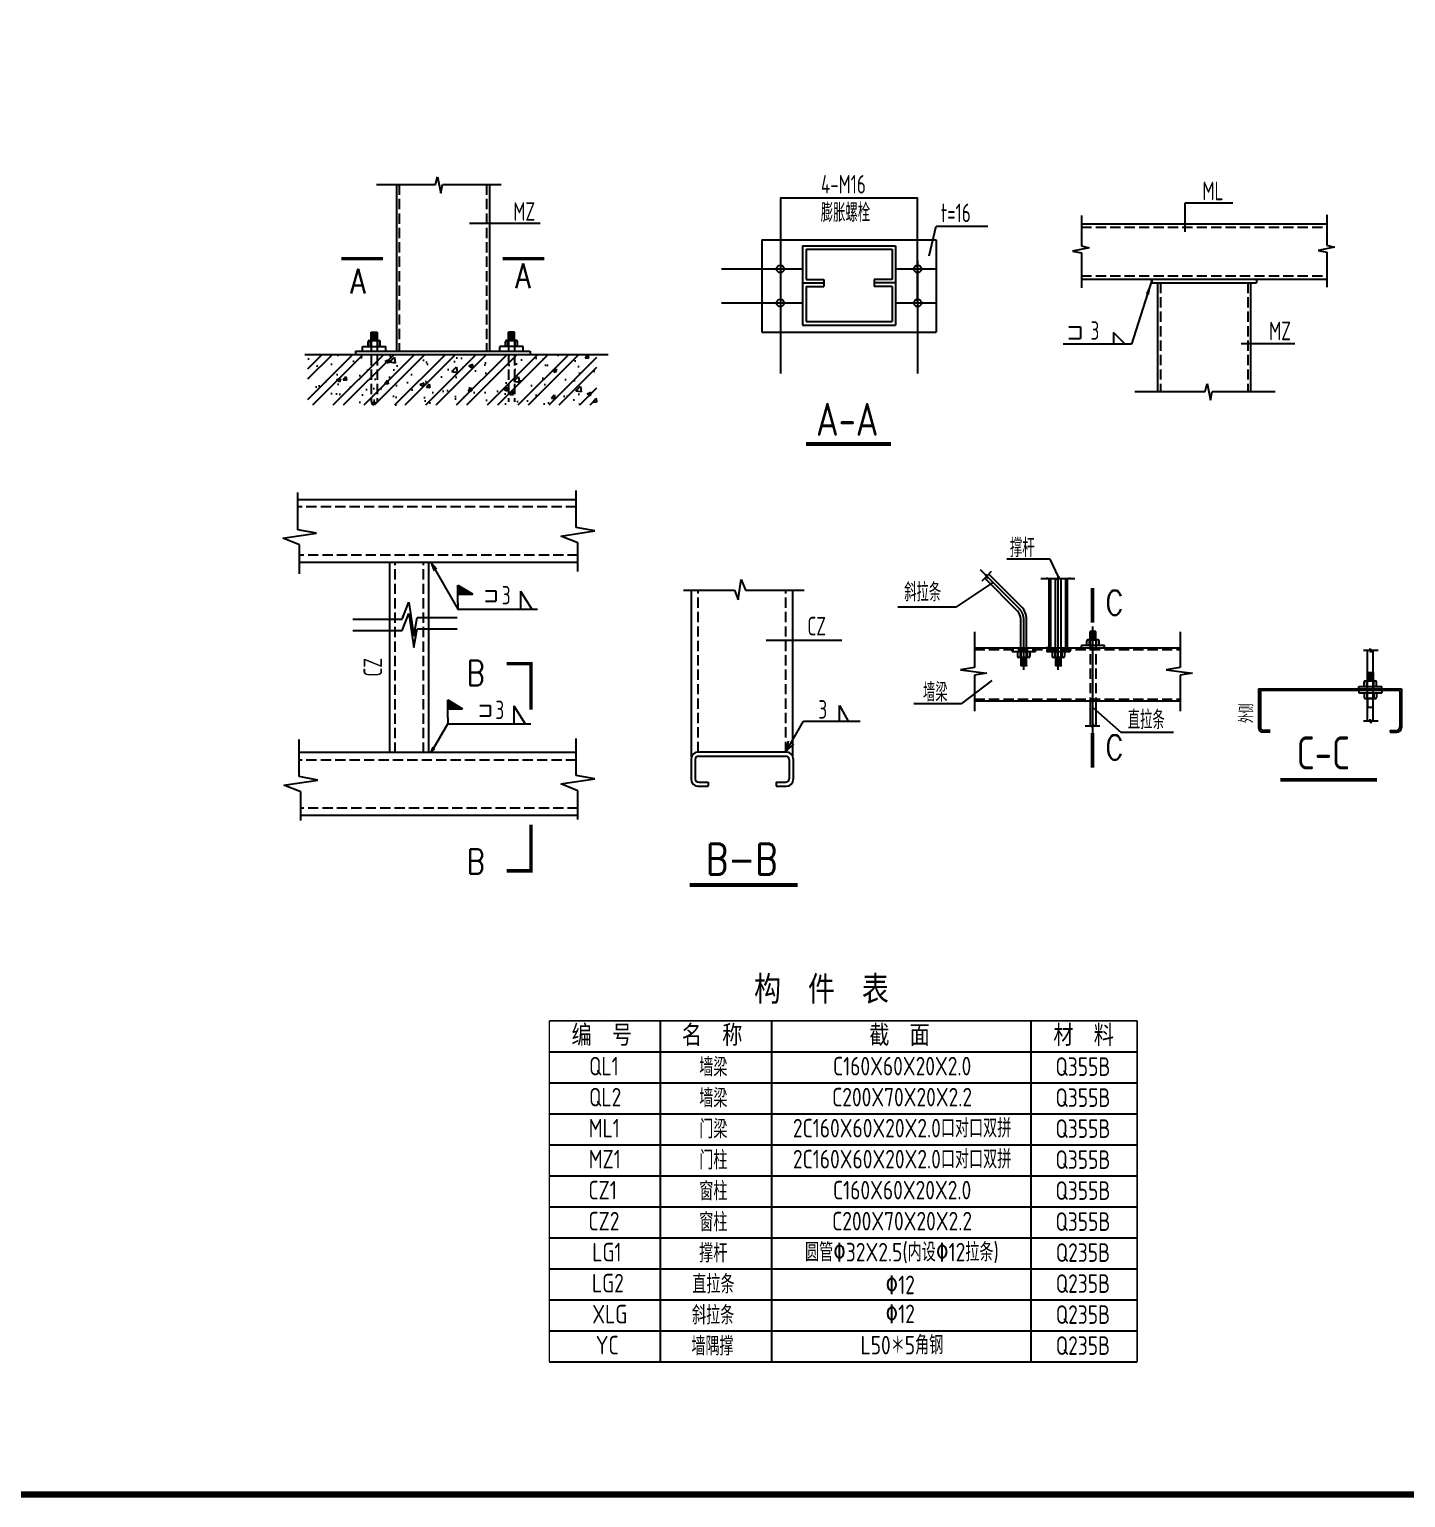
# Model space of a CAD drawing. Extents: x 9539573 to 9710259, y 1656270 to 2510207.
# Drawn here: x 9656690 to 9690098, y 1858433 to 1894064 of the extents above; entities that cross this region are included whole.
import ezdxf
from ezdxf.enums import TextEntityAlignment as Align

# ---------------------------------------------------------------- set-up
doc = ezdxf.new("R2010")
doc.units = 0
doc.header["$LTSCALE"] = 1000
doc.header["$MEASUREMENT"] = 0
for name, pattern in [('DASH', [0.35, 0.25, -0.1]), ('DASHDOT', [25.4, 12.7, -6.35, 0, -6.35]), ('DOTE', [2.42, 2, -0.2, 0.02, -0.2])]:
    doc.linetypes.add(name, pattern=pattern)
doc.layers.get('0').update_dxf_attribs({"linetype": 'CONTINUOUS'})
for name, color, linetype in [('03', 3, 'CONTINUOUS'), ('D', 4, 'CONTINUOUS'), ('DHX', 1, 'DASHDOT'), ('DIM', 3, 'CONTINUOUS'), ('DOTE', 8, 'DOTE'), ('L3', 3, 'CONTINUOUS'), ('PUB_TEXT', 7, 'CONTINUOUS'), ('PUB_TITLE', 4, 'CONTINUOUS'), ('一般文字', 6, 'CONTINUOUS')]:
    doc.layers.add(name, color=color, linetype=linetype)
doc.styles.add('-宋体', font='')
doc.styles.add('_HZTXT', font='atssdeng.shx', dxfattribs={"width": 0.8, "bigfont": 'atssdchn.shx'})
doc.styles.add('_TXT', font='SIMPLEX.shx', dxfattribs={"width": 0.6})
doc.styles.add('ROMANS', font='romans.shx', dxfattribs={"width": 0.75, "height": 300, "bigfont": 'hztxt.shx'})
doc.styles.add('TSSD_REIN', font='atssdeng.shx', dxfattribs={"width": 0.7, "bigfont": 'atssdchn.shx'})
doc.styles.get('-宋体').set_extended_font_data('SimSun')

# ---------------------------------------------------------------- blocks, each defined once
blk = doc.blocks.new('*X43')
at = {"color": 0}
for p, q in [((20847, 8048), (20858, 8059)), ((20849, 8033), (20878, 8062)), ((20851, 8017), (20898, 8064)), ((20861, 8009), (20918, 8066)), ((20881, 8012), (20920, 8050)), ((20901, 8014), (20922, 8035)), ((20921, 8017), (20924, 8019))]:
    blk.add_line(p, q, dxfattribs=at)
blk = doc.blocks.new('*X42')
at = {"color": 0}
for p, q in [((20622, 8017), (20636, 8031)), ((20624, 8002), (20656, 8034)), ((20626, 7986), (20676, 8036)), ((20639, 7981), (20692, 8035)), ((20659, 7984), (20694, 8020)), ((20679, 7986), (20696, 8004))]:
    blk.add_line(p, q, dxfattribs=at)
blk = doc.blocks.new('*X44')
at = {"color": 0}
for p, q in [((22073, 7790), (22086, 7802)), ((22085, 7787), (22100, 7802)), ((22099, 7787), (22114, 7802)), ((22113, 7787), (22128, 7802)), ((22127, 7787), (22142, 7802)), ((22142, 7787), (22157, 7802)), ((22156, 7787), (22171, 7802)), ((22170, 7787), (22185, 7802)), ((22184, 7787), (22199, 7802)), ((22198, 7787), (22213, 7802)), ((22212, 7787), (22227, 7802)), ((22226, 7787), (22241, 7802)), ((22241, 7787), (22256, 7802)), ((22255, 7787), (22270, 7802)), ((22269, 7787), (22284, 7802)), ((22283, 7787), (22298, 7802)), ((22297, 7787), (22312, 7802)), ((22311, 7787), (22326, 7802)), ((22325, 7787), (22340, 7802)), ((22340, 7787), (22355, 7802)), ((22354, 7787), (22369, 7802)), ((22368, 7787), (22383, 7802)), ((22382, 7787), (22397, 7802)), ((22396, 7787), (22411, 7802)), ((22410, 7787), (22425, 7802)), ((22424, 7787), (22439, 7802)), ((22439, 7787), (22454, 7802)), ((22453, 7787), (22468, 7802)), ((22467, 7787), (22482, 7802)), ((22481, 7787), (22496, 7802)), ((22495, 7787), (22510, 7802)), ((22509, 7787), (22524, 7802)), ((22523, 7787), (22538, 7802)), ((22538, 7787), (22553, 7802)), ((22552, 7787), (22567, 7802)), ((22566, 7787), (22581, 7802)), ((22580, 7787), (22595, 7802)), ((22594, 7787), (22609, 7802)), ((22608, 7787), (22623, 7802)), ((22622, 7787), (22626, 7791))]:
    blk.add_line(p, q, dxfattribs=at)
blk = doc.blocks.new('*X45')
at = {"color": 0}
for p, q in [((20622, 8017), (20636, 8031)), ((20624, 8002), (20656, 8034)), ((20626, 7986), (20676, 8036)), ((20639, 7981), (20692, 8035)), ((20659, 7984), (20694, 8020)), ((20679, 7986), (20696, 8004))]:
    blk.add_line(p, q, dxfattribs=at)
blk = doc.blocks.new('XHFY')
for p, q in [((0, 2.53), (0, 4.03)), ((0, 4.03), (2.5, 2.53)), ((0, 1.03), (0, 2.53)), ((0, 2.53), (2.5, 2.53)), ((0, 1.03), (0, 0))]:
    blk.add_line(p, q)
for points in [[(2.5, 2.53), (0, 2.53), (0, 4.03), (2.5, 2.53)], [(0, 4.03), (2.5, 2.53), (0, 4.03), (2.5, 2.53)], [(2.5, 2.53), (0, 2.53), (0, 4.03), (0, 2.53)]]:
    blk.add_solid(points)

msp = doc.modelspace()

# ---------------------------------------------------------------- hatches: boundary and pattern name
h = msp.add_hatch()
h.set_pattern_fill('ANSI32', color=256, scale=1410.87744, style=0)
h.set_pattern_definition([(45, (2113366.67, -9697218.5), (-374.115377, 374.115377), []), (45, (2113616.1, -9697218.5), (-374.115377, 374.115377), [])])
h.paths.add_polyline_path([(9670468.2, 1886173.7), (9668718.9, 1886173.7), (9664486.3, 1886173.7), (9663450.6, 1886173.7), (9663450.6, 1884949.2), (9670468.2, 1884949.2)])
h = msp.add_hatch()
h.set_pattern_fill('AR-CONC', color=256, scale=141.087744, style=0)
h.set_pattern_definition([(50, (2113366.7, -9697218.5), (1011.96621, -88.53557), [105.81581, -1163.97389]), (355, (2113366.7, -9697218.5), (-195.76113, 1061.25091), [84.65265, -931.17911]), (100.4514, (2113451, -9697225.9), (816.205835, 972.714696), [89.929596, -989.22559]), (46.1842, (2113366.7, -9696936.3), (1505.74632, -233.52704), [158.72371, -1745.96083]), (96.6356, (2113492.1, -9696955.8), (1318.69453, 1374.36093), [134.8944, -1483.83815]), (351.1842, (2113366.7, -9696936.3), (1318.69345, 1374.36196), [126.97897, -1396.76867]), (21, (2113507.75, -9697006.9), (842.162694, -568.04591), [105.81581, -1163.97389]), (326, (2113507.8, -9697006.9), (343.28811, 1023.09784), [84.65265, -931.17911]), (71.4514, (2113577.9, -9697054.2), (1185.45115, 455.051), [89.929596, -989.22559]), (37.5, (2113366.67, -9697218.5), (17.156066, 469.672428), [0, -919.89209, 0, -945.287885, 0, -934.706304]), (7.5, (2113366.67, -9697218.5), (371.158876, 556.466586), [0, -538.955182, 0, -898.72893, 0, -356.246554]), (327.5, (2113052.04, -9697218.5), (753.158032, -31.82216), [0, -352.71936, 0, -1100.484403, 0, -1460.25815]), (317.5, (2112910.95, -9697218.5), (822.80421, 141.23586), [0, -458.535168, 0, -730.834514, 0, -1036.99492])])
h.paths.add_polyline_path([(9670468.2, 1886173.7), (9668718.9, 1886173.7), (9664486.3, 1886173.7), (9663450.6, 1886173.7), (9663450.6, 1884949.2), (9670468.2, 1884949.2)])

# ---------------------------------------------------------------- linework, layer by layer
at = {"const_width": 93.3}
msp.add_lwpolyline([(9672714.3, 1873300), (9675338.4, 1873300)], dxfattribs=at)
at = {"layer": '03'}
msp.add_line((9669264.4, 1886173.7), (9670581.9, 1886173.7), dxfattribs=at)
at = {"layer": '03', "const_width": 84.7}
for points in [[(9664261.6, 1888498.8), (9665274.6, 1888498.8)], [(9668179.6, 1888498.8), (9669192.6, 1888498.8)], [(9682497.3, 1880508.7), (9682497.3, 1879668.9)], [(9668864.7, 1877551.7), (9668864.7, 1878672.1), (9668271.8, 1878672.1)], [(9682497.3, 1876145.6), (9682497.3, 1876985.4)], [(9668864.7, 1874763.1), (9668864.7, 1873642.7), (9668271.8, 1873642.7)]]:
    msp.add_lwpolyline(points, dxfattribs=at)
at = {"layer": 'D'}
for p, q in [((9665116.3, 1890298.4), (9666550.8, 1890298.4)), ((9665597.7, 1890298.4), (9665597.7, 1886258.3)), ((9666550.8, 1890298.4), (9666598.1, 1890488.9)), ((9666598.1, 1890488.9), (9666680, 1890086.8)), ((9666680, 1890086.8), (9666720.1, 1890298.4)), ((9666720.1, 1890298.4), (9668145, 1890298.4)), ((9667855.1, 1890298.4), (9667855.1, 1886258.3)), ((9682225.3, 1889546.4), (9682225.3, 1888811)), ((9684744.5, 1889149.8), (9684744.5, 1889854)), ((9684744.5, 1889854), (9685902.4, 1889854)), ((9688182.7, 1889559.5), (9688182.7, 1888824.1)), ((9669089.1, 1889353.6), (9667371.1, 1889353.6)), ((9678532.3, 1888571.5), (9678704.4, 1889288.2)), ((9678704.4, 1889288.2), (9679954.5, 1889288.2)), ((9682225.3, 1889347.5), (9688182.7, 1889347.5)), ((9674469.5, 1888956.1), (9674469.5, 1886719.9)), ((9674469.5, 1888956.1), (9678702.1, 1888956.1)), ((9678702.1, 1888956.1), (9678702.1, 1886719.9)), ((9675457.1, 1888815), (9677714.5, 1888815)), ((9675457.1, 1888815), (9675457.1, 1886887.8)), ((9675541.8, 1888730.4), (9677629.9, 1888730.4)), ((9675541.8, 1888730.4), (9675541.8, 1887994.5)), ((9677629.9, 1888730.4), (9677629.9, 1887994.5)), ((9677714.5, 1888815), (9677714.5, 1886887.8)), ((9682415.8, 1888763.7), (9682013.7, 1888681.8)), ((9682013.7, 1888681.8), (9682225.3, 1888641.7)), ((9682225.3, 1888811), (9682415.8, 1888763.7)), ((9682225.3, 1888641.7), (9682225.3, 1887795.3)), ((9688373.2, 1888776.8), (9687971.1, 1888694.9)), ((9687971.1, 1888694.9), (9688182.7, 1888654.8)), ((9688182.7, 1888824.1), (9688373.2, 1888776.8)), ((9688182.7, 1888654.8), (9688182.7, 1887808.4)), ((9675457.1, 1887909.8), (9675971.5, 1887909.8)), ((9675541.8, 1887994.5), (9675971.5, 1887994.5)), ((9675541.8, 1887825.2), (9675971.5, 1887825.2)), ((9675541.8, 1887825.2), (9675541.8, 1886972.4)), ((9675971.5, 1887994.5), (9675971.5, 1887825.2)), ((9677629.9, 1887994.5), (9677200.1, 1887994.5)), ((9677200.1, 1887994.5), (9677200.1, 1887825.2)), ((9677714.5, 1887909.8), (9677200.1, 1887909.8)), ((9677629.9, 1887825.2), (9677200.1, 1887825.2)), ((9677629.9, 1887825.2), (9677629.9, 1886972.4)), ((9682225.3, 1887998.5), (9688182.7, 1887998.5)), ((9683947.2, 1887998.5), (9683441.6, 1886424.5)), ((9683936.1, 1887998.5), (9683936.1, 1887913.8)), ((9683936.1, 1887913.8), (9686475.6, 1887913.8)), ((9684077.1, 1887913.8), (9684077.1, 1885278.3)), ((9686334.6, 1887913.8), (9686334.6, 1885278.3)), ((9686475.6, 1887998.5), (9686475.6, 1887913.8)), ((9664990.1, 1886713.5), (9665130.1, 1886713.5)), ((9664990.1, 1886510.5), (9664990.1, 1886713.5)), ((9665130.1, 1886510.5), (9665130.1, 1886713.5)), ((9665130.1, 1886713.5), (9665130.1, 1886510.5)), ((9668462.7, 1886713.5), (9668322.7, 1886713.5)), ((9668322.7, 1886510.5), (9668322.7, 1886713.5)), ((9668322.7, 1886713.5), (9668322.7, 1886510.5)), ((9668462.7, 1886510.5), (9668462.7, 1886713.5)), ((9674469.5, 1886719.9), (9678702.1, 1886719.9)), ((9675457.1, 1886887.8), (9677714.5, 1886887.8)), ((9675541.8, 1886972.4), (9677629.9, 1886972.4)), ((9681924.9, 1886842.1), (9682207.1, 1886842.1)), ((9682207.1, 1886842.1), (9682207.1, 1886560)), ((9683286.6, 1886424.5), (9683004.4, 1886706.7)), ((9683004.4, 1886706.7), (9683004.4, 1886424.5)), ((9664780.1, 1886370.5), (9665340, 1886370.5)), ((9664780.1, 1886258.3), (9664780.1, 1886370.5)), ((9664911.7, 1886370.5), (9664911.7, 1886482.5)), ((9664939.7, 1886510.5), (9665180.4, 1886510.5)), ((9664974.4, 1886370.5), (9664974.4, 1886510.5)), ((9665130.1, 1886510.5), (9664990.1, 1886510.5)), ((9665145.7, 1886370.5), (9665145.7, 1886510.5)), ((9665208.4, 1886370.5), (9665208.4, 1886482.5)), ((9665340, 1886258.3), (9665340, 1886370.5)), ((9668672.6, 1886370.5), (9668112.8, 1886370.5)), ((9668112.8, 1886258.3), (9668112.8, 1886370.5)), ((9668244.4, 1886370.5), (9668244.4, 1886482.5)), ((9668513, 1886510.5), (9668272.4, 1886510.5)), ((9668307, 1886370.5), (9668307, 1886510.5)), ((9668322.7, 1886510.5), (9668462.7, 1886510.5)), ((9668478.4, 1886370.5), (9668478.4, 1886510.5)), ((9668541, 1886370.5), (9668541, 1886482.5)), ((9668672.6, 1886258.3), (9668672.6, 1886370.5)), ((9683441.6, 1886424.5), (9681785.2, 1886424.5)), ((9681924.9, 1886560), (9682207.1, 1886560)), ((9687406.8, 1886433.6), (9686102, 1886433.6)), ((9663376.6, 1886173.7), (9670737.3, 1886173.7)), ((9664610.1, 1886258.3), (9664610.1, 1886173.7)), ((9664610.1, 1886258.3), (9668842.7, 1886258.3)), ((9664610.1, 1886173.7), (9668842.7, 1886173.7)), ((9668842.7, 1886258.3), (9668842.7, 1886173.7)), ((9683523.8, 1885278.3), (9685232.7, 1885278.3)), ((9685232.7, 1885278.3), (9685280, 1885468.7)), ((9685280, 1885468.7), (9685361.9, 1885066.6)), ((9685361.9, 1885066.6), (9685402, 1885278.3)), ((9685402, 1885278.3), (9686926.9, 1885278.3)), ((9663209.9, 1881921.8), (9663209.9, 1882824.3)), ((9669962.8, 1881974.2), (9669962.8, 1882876.8)), ((9663209.9, 1882655.9), (9669962.8, 1882655.9)), ((9662840.5, 1881716.7), (9663661.5, 1881839.7)), ((9663251, 1881552.6), (9662840.5, 1881716.7)), ((9663661.5, 1881839.7), (9663209.9, 1881921.8)), ((9669593.3, 1881769.1), (9670414.4, 1881892.2)), ((9670003.9, 1881605), (9669593.3, 1881769.1)), ((9670414.4, 1881892.2), (9669962.8, 1881974.2)), ((9663251, 1880855.1), (9663251, 1881552.6)), ((9670003.9, 1880907.6), (9670003.9, 1881605)), ((9670006.2, 1881128.5), (9663251, 1881128.5)), ((9665440.7, 1876512.1), (9665440.7, 1881128.5)), ((9666388.5, 1876512.1), (9666388.5, 1881128.5)), ((9666443.9, 1881116.2), (9667091, 1879995.4)), ((9666443.9, 1881116.2), (9666573.3, 1880972.9)), ((9666443.9, 1881116.2), (9666514.3, 1880922.3)), ((9681468.7, 1881210.8), (9680417.6, 1881210.8)), ((9681666.7, 1880797.2), (9681468.7, 1881210.8)), ((9673897, 1880222.5), (9673966.8, 1880715.5)), ((9673966.8, 1880715.5), (9674071.4, 1880454.1)), ((9680076.9, 1880644.7), (9679176.5, 1880043.6)), ((9679913.6, 1880777.9), (9679809.7, 1880673.9)), ((9680674.9, 1879948.4), (9679879.2, 1880743.4)), ((9679953.7, 1880748.6), (9679896.1, 1880836)), ((9679896.1, 1880836), (9679939.8, 1880804.1)), ((9679913.6, 1880777.9), (9679953.7, 1880748.6)), ((9679939.8, 1880804.1), (9680047.5, 1880912)), ((9680773.8, 1880047.4), (9679978.1, 1880842.5)), ((9681241.9, 1880738.3), (9681646.4, 1880738.3)), ((9681414.8, 1880738.3), (9681372.8, 1880738.3)), ((9681442.8, 1879055.6), (9681442.8, 1880738.3)), ((9681484.8, 1879055.6), (9681484.8, 1880738.3)), ((9681596.8, 1879055.6), (9681596.8, 1880738.3)), ((9681646.4, 1880738.3), (9681653.1, 1880689.2)), ((9681653.1, 1880689.2), (9681674.2, 1880791.8)), ((9681674.2, 1880791.8), (9681682.6, 1880738.3)), ((9681682.6, 1880738.3), (9682065.5, 1880738.3)), ((9681736.7, 1879055.6), (9681736.7, 1880738.3)), ((9681848.7, 1879055.6), (9681848.7, 1880738.3)), ((9681890.7, 1879055.6), (9681890.7, 1880738.3)), ((9681960.7, 1880738.3), (9681918.7, 1880738.3)), ((9667764.7, 1880435.8), (9668015.6, 1880435.8)), ((9668015.6, 1880435.8), (9668015.6, 1880185)), ((9668608.3, 1880426.9), (9668608.3, 1879995.4)), ((9668608.3, 1880426.9), (9668884.3, 1879995.4)), ((9672570.7, 1880454.1), (9673809.9, 1880454.1)), ((9672761.6, 1876409), (9672761.6, 1880454.1)), ((9673809.9, 1880454.1), (9673897, 1880222.5)), ((9674071.4, 1880454.1), (9675500.1, 1880454.1)), ((9675224.5, 1876409.1), (9675224.5, 1880454.1)), ((9665736.6, 1879750.1), (9665900.7, 1880160.6)), ((9665900.7, 1880160.6), (9666023.8, 1879339.6)), ((9667091.1, 1879995.4), (9669020.2, 1879995.4)), ((9667764.7, 1880185), (9668015.6, 1880185)), ((9679176.5, 1880043.6), (9677771.3, 1880043.6)), ((9664545.3, 1879750.1), (9665736.6, 1879750.1)), ((9665736.6, 1879476.3), (9665900.7, 1879886.8)), ((9665900.7, 1879886.8), (9666023.8, 1879065.8)), ((9666023.8, 1879339.6), (9666105.9, 1879791.2)), ((9666105.9, 1879791.2), (9667071.3, 1879791.2)), ((9680756.9, 1879055.6), (9680756.9, 1879750.4)), ((9680896.9, 1879055.6), (9680896.9, 1879750.4)), ((9664545.3, 1879476.3), (9665736.6, 1879476.3)), ((9666023.8, 1879065.8), (9666105.9, 1879517.3)), ((9666105.9, 1879517.3), (9667071.3, 1879517.3)), ((9674573.6, 1879241.3), (9676414.7, 1879241.3)), ((9679633.9, 1879441.8), (9679633.9, 1878578.5)), ((9682358.2, 1879111.6), (9682358.2, 1879223.6)), ((9682626.9, 1879251.6), (9682386.2, 1879251.6)), ((9682420.9, 1879111.6), (9682420.9, 1879251.6)), ((9682576.5, 1879454.5), (9682436.6, 1879454.5)), ((9682436.6, 1879251.6), (9682436.6, 1879454.5)), ((9682436.6, 1879454.5), (9682436.6, 1879251.6)), ((9682436.6, 1879251.6), (9682576.5, 1879251.6)), ((9682576.5, 1879251.6), (9682576.5, 1879454.5)), ((9682592.2, 1879111.6), (9682592.2, 1879251.6)), ((9682654.9, 1879111.6), (9682654.9, 1879223.6)), ((9684625.8, 1879441.8), (9684625.8, 1878578.5)), ((9679633.9, 1879055.6), (9684625.8, 1879055.6)), ((9680547, 1879013.6), (9680547, 1878957.6)), ((9681106.9, 1878957.6), (9680547, 1878957.6)), ((9680678.6, 1878957.6), (9680678.6, 1878845.7)), ((9680741.3, 1878957.6), (9680741.3, 1878817.7)), ((9680756.9, 1879055.6), (9680758.3, 1878614.7)), ((9680896.9, 1878614.7), (9680896.9, 1879055.6)), ((9680912.6, 1878957.6), (9680912.6, 1878817.7)), ((9680975.3, 1878957.6), (9680975.3, 1878845.7)), ((9681106.9, 1879013.6), (9681106.9, 1878957.6)), ((9681414.8, 1879055.6), (9681372.8, 1879055.6)), ((9681386.8, 1879013.6), (9681386.8, 1878957.6)), ((9681946.7, 1878957.6), (9681386.8, 1878957.6)), ((9681518.4, 1878957.6), (9681518.4, 1878845.7)), ((9681581.1, 1878957.6), (9681581.1, 1878817.7)), ((9681596.8, 1879055.6), (9681598.1, 1878614.7)), ((9681736.7, 1878614.7), (9681736.7, 1879055.6)), ((9681752.4, 1878957.6), (9681752.4, 1878817.7)), ((9681815.1, 1878957.6), (9681815.1, 1878845.7)), ((9681946.7, 1879013.6), (9681946.7, 1878957.6)), ((9682786.5, 1879111.6), (9682226.6, 1879111.6)), ((9682226.6, 1879055.6), (9682226.6, 1879111.6)), ((9682786.5, 1879055.6), (9682786.5, 1879111.6)), ((9689226.5, 1878989), (9689074.1, 1878989)), ((9689172.4, 1878256), (9689172.4, 1878989)), ((9689234.9, 1879042.5), (9689226.5, 1878989)), ((9689256, 1878939.9), (9689234.9, 1879042.5)), ((9689262.7, 1878989), (9689256, 1878939.9)), ((9689426.6, 1878989), (9689262.7, 1878989)), ((9689312.3, 1878256), (9689312.3, 1878989)), ((9679633.9, 1878578.5), (9679291.8, 1878523.3)), ((9679291.8, 1878523.3), (9679932.2, 1878441.3)), ((9680947.3, 1878817.7), (9680706.6, 1878817.7)), ((9680756.9, 1878817.7), (9680896.9, 1878817.7)), ((9680896.9, 1878614.7), (9680756.9, 1878614.7)), ((9681787.1, 1878817.7), (9681546.4, 1878817.7)), ((9681596.8, 1878817.7), (9681736.7, 1878817.7)), ((9681736.7, 1878614.7), (9681596.8, 1878614.7)), ((9684625.8, 1878578.5), (9684283.8, 1878523.3)), ((9684283.8, 1878523.3), (9684924.1, 1878441.3)), ((9679932.2, 1878441.3), (9679633.9, 1878389.7)), ((9679633.9, 1878389.7), (9679633.9, 1877518.5)), ((9684924.1, 1878441.3), (9684625.8, 1878389.7)), ((9684625.8, 1878389.7), (9684625.8, 1877518.5)), ((9689094, 1878116), (9689094, 1878228)), ((9689122, 1878256), (9689362.7, 1878256)), ((9689156.7, 1878116), (9689156.7, 1878256)), ((9689172.4, 1878256), (9689172.4, 1878458.9)), ((9689172.4, 1878458.9), (9689312.3, 1878458.9)), ((9689172.4, 1877822.1), (9689172.4, 1878256)), ((9689312.3, 1878256), (9689172.4, 1878256)), ((9689312.3, 1878458.9), (9689312.3, 1878256)), ((9689312.3, 1877822.1), (9689312.3, 1878256)), ((9689328, 1878116), (9689328, 1878256)), ((9689390.7, 1878116), (9689390.7, 1878228)), ((9686529.1, 1878060), (9686529.1, 1877122.2)), ((9686529.1, 1878060), (9689999, 1878060)), ((9686571.1, 1878018), (9686571.1, 1877136.2)), ((9689957, 1878018), (9686571.1, 1878018)), ((9688962.4, 1878116), (9689522.3, 1878116)), ((9688962.4, 1878060), (9688962.4, 1878116)), ((9688962.4, 1878018), (9688962.4, 1877962.1)), ((9688962.4, 1877962.1), (9689522.3, 1877962.1)), ((9689094, 1877962.1), (9689094, 1877850.1)), ((9689122, 1877822.1), (9689362.7, 1877822.1)), ((9689156.7, 1877962.1), (9689156.7, 1877822.1)), ((9689312.3, 1877822.1), (9689172.4, 1877822.1)), ((9689172.4, 1877822.1), (9689172.4, 1877619.1)), ((9689172.4, 1877274.3), (9689172.4, 1877822.1)), ((9689312.3, 1877619.1), (9689312.3, 1877822.1)), ((9689312.3, 1877274.3), (9689312.3, 1877822.1)), ((9689328, 1877962.1), (9689328, 1877822.1)), ((9689390.7, 1877962.1), (9689390.7, 1877850.1)), ((9689522.3, 1878060), (9689522.3, 1878116)), ((9689522.3, 1878018), (9689522.3, 1877962.1)), ((9689957, 1878018), (9689957, 1877136.2)), ((9689999, 1878060), (9689999, 1877122.2)), ((9667623.4, 1877652.9), (9667874.2, 1877652.9)), ((9667874.2, 1877652.9), (9667874.2, 1877402.1)), ((9668451.8, 1877644), (9668451.8, 1877212.4)), ((9668451.8, 1877644), (9668727.7, 1877212.4)), ((9676353.1, 1877274.6), (9676353.1, 1877652.1)), ((9676353.1, 1877652.1), (9676567.7, 1877274.6)), ((9679305.9, 1877693.8), (9678163, 1877693.8)), ((9679633.9, 1877767.9), (9684625.8, 1877767.9)), ((9682436.6, 1877767.9), (9682436.6, 1877161.5)), ((9682506.5, 1877606.1), (9683189.3, 1877000.1)), ((9682576.5, 1877767.9), (9682576.5, 1877161.5)), ((9689172.4, 1877619.1), (9689312.3, 1877619.1)), ((9666443.3, 1876512.1), (9666847.6, 1877212.4)), ((9666847.6, 1877212.4), (9668860.2, 1877212.4)), ((9667623.4, 1877402.1), (9667874.2, 1877402.1)), ((9675069.4, 1876555.3), (9675477.5, 1877274.6)), ((9675477.5, 1877274.6), (9676857.3, 1877274.6)), ((9682322.3, 1877161.5), (9682486.2, 1877161.5)), ((9682486.2, 1877161.5), (9682492.9, 1877112.4)), ((9682492.9, 1877112.4), (9682514, 1877214.9)), ((9682514, 1877214.9), (9682522.4, 1877161.5)), ((9682522.4, 1877161.5), (9682674.8, 1877161.5)), ((9689226.5, 1877274.3), (9689074.1, 1877274.3)), ((9689234.9, 1877327.7), (9689226.5, 1877274.3)), ((9689256, 1877225.1), (9689234.9, 1877327.7)), ((9689262.7, 1877274.3), (9689256, 1877225.1)), ((9689426.6, 1877274.3), (9689262.7, 1877274.3)), ((9663237.3, 1875929.2), (9663237.3, 1876831.8)), ((9669962.8, 1875956.3), (9669962.8, 1876858.8)), ((9675069.4, 1876555.3), (9675119.3, 1876800.3)), ((9675069.4, 1876555.3), (9675248.6, 1876726)), ((9684460, 1877000.1), (9683189.3, 1877000.1)), ((9686809, 1877010.3), (9686641.1, 1877010.3)), ((9686809, 1877052.3), (9686655, 1877052.3)), ((9689719.1, 1877052.3), (9689873, 1877052.3)), ((9689719.1, 1877052.3), (9689719.1, 1877010.3)), ((9689719.1, 1877010.3), (9689887, 1877010.3)), ((9669962.8, 1876512.1), (9663250.3, 1876512.1)), ((9666443.3, 1876512.1), (9666489.4, 1876645.3)), ((9666443.3, 1876512.1), (9666535.9, 1876614.9)), ((9672754.5, 1876360.9), (9672754.5, 1875862.5)), ((9675065.5, 1876527), (9672927.7, 1876527)), ((9672937.2, 1876427.4), (9675048.9, 1876427.4)), ((9675231.6, 1876360.9), (9675231.6, 1875862.5)), ((9672854.2, 1876344.3), (9672854.2, 1875879.1)), ((9675132, 1876344.3), (9675132, 1875879.1)), ((9662867.8, 1875724.1), (9663688.9, 1875847.2)), ((9663278.4, 1875560), (9662867.8, 1875724.1)), ((9663688.9, 1875847.2), (9663237.3, 1875929.2)), ((9669593.3, 1875751.1), (9670414.4, 1875874.2)), ((9670003.9, 1875587), (9669593.3, 1875751.1)), ((9670414.4, 1875874.2), (9669962.8, 1875956.3)), ((9672920.6, 1875696.4), (9673169.8, 1875696.4)), ((9672937.2, 1875796.1), (9673169.8, 1875796.1)), ((9673169.8, 1875796.1), (9673169.8, 1875696.4)), ((9674816.3, 1875796.1), (9675048.9, 1875796.1)), ((9674816.3, 1875796.1), (9674816.3, 1875696.4)), ((9674816.3, 1875696.4), (9675065.5, 1875696.4)), ((9663278.4, 1874862.6), (9663278.4, 1875560)), ((9670003.9, 1874889.6), (9670003.9, 1875587)), ((9670006.2, 1874984.6), (9663278.4, 1874984.6))]:
    msp.add_line(p, q, dxfattribs=at)
at = {"layer": 'D', "linetype": 'DASH'}
for p, q in [((9665668.2, 1890298.4), (9665668.2, 1886258.3)), ((9667784.5, 1890298.4), (9667784.5, 1886258.3)), ((9682225.3, 1889262.9), (9688182.7, 1889262.9)), ((9682225.3, 1888083.1), (9688182.7, 1888083.1)), ((9684147.7, 1887913.8), (9684147.7, 1885278.3)), ((9686264, 1887913.8), (9686264, 1885278.3)), ((9664990.1, 1886510.5), (9664990.1, 1885026.9)), ((9665130.1, 1886510.5), (9665130.1, 1885026.9)), ((9668322.7, 1886510.5), (9668322.7, 1885026.9)), ((9668462.7, 1886510.5), (9668462.7, 1885026.9)), ((9669962.8, 1882476.2), (9663220.7, 1882476.2)), ((9670003.9, 1881308.2), (9663251, 1881308.2)), ((9665568.4, 1876512.1), (9665568.4, 1881128.5)), ((9666253.7, 1876512.1), (9666253.7, 1881128.5)), ((9672927.7, 1876527), (9672927.7, 1880454.1)), ((9675049.3, 1876527), (9675049.3, 1880454.1)), ((9682436.6, 1879251.6), (9682436.6, 1877767.9)), ((9682576.5, 1879251.6), (9682576.5, 1877767.9)), ((9679633.9, 1879013.6), (9684625.8, 1879013.6)), ((9679633.9, 1877805.9), (9684625.8, 1877805.9)), ((9669962.8, 1876332.4), (9663237.3, 1876332.4)), ((9670003.9, 1875164.3), (9663278.4, 1875164.3))]:
    msp.add_line(p, q, dxfattribs=at)
at = {"layer": 'D'}
msp.add_lwpolyline([(9678251.8, 1887425.3), (9678251.8, 1889970.3), (9674919.8, 1889970.3), (9674919.8, 1887425.3)], dxfattribs=at)
msp.add_lwpolyline([(9683947.2, 1887998.5, 0, 84.7, 0), (9683831.5, 1887638.3, 84.7, 84.7, 0)], format="xyseb", dxfattribs=at)
for centre in [(9674919.8, 1888250.7), (9678251.8, 1888250.7), (9674919.8, 1887425.3), (9678251.8, 1887425.3)]:
    msp.add_circle(centre, 90, dxfattribs=at)
for centre, radius, start, end in [((9664939.7, 1886482.5), 28, 90, 180), ((9664939.7, 1886482.5), 28, 90, 180), ((9665180.4, 1886482.5), 28, 0, 90), ((9668272.4, 1886482.5), 28, 90, 180), ((9668513, 1886482.5), 28, 0, 90), ((9668513, 1886482.5), 28, 0, 90), ((9667091.1, 1879995.5), 0.18, 210, 270), ((9680477, 1879750.4), 279.9, 0, 45.02515), ((9680477, 1879750.4), 419.9, 0, 45.02515), ((9682386.2, 1879223.6), 28, 90, 180), ((9682626.9, 1879223.6), 28, 0, 90), ((9682626.9, 1879223.6), 28, 0, 90), ((9680706.6, 1878845.7), 28, 180, 270), ((9680947.3, 1878845.7), 28, 270, 0), ((9680947.3, 1878845.7), 28, 270, 0), ((9681546.4, 1878845.7), 28, 180, 270), ((9681787.1, 1878845.7), 28, 270, 0), ((9681787.1, 1878845.7), 28, 270, 0), ((9689122, 1878228), 28, 90, 180), ((9689122, 1878228), 28, 90, 180), ((9689362.7, 1878228), 28, 0, 90), ((9689122, 1877850.1), 28, 180, 270), ((9689122, 1877850.1), 28, 180, 270), ((9689362.7, 1877850.1), 28, 270, 0), ((9686641.1, 1877122.2), 112, 180, 270), ((9686655, 1877136.2), 84, 180, 270), ((9689873, 1877136.2), 84, 270, 0), ((9689887, 1877122.2), 112, 270, 0), ((9672920.6, 1876360.9), 166.1, 90, 180), ((9672937.2, 1876344.3), 83.1, 90, 180), ((9675048.9, 1876344.3), 83.1, 0, 90), ((9675065.5, 1876360.9), 166.1, 0, 90), ((9672920.6, 1875862.5), 166.1, 180, 270), ((9672937.2, 1875879.1), 83.1, 180, 270), ((9675048.9, 1875879.1), 83.1, 270, 0), ((9675065.5, 1875862.5), 166.1, 270, 0)]:
    msp.add_arc(centre, radius, start, end, dxfattribs=at)
at = {"layer": 'DHX'}
for p, q in [((9680724.3, 1879997.9), (9679774, 1880947.4)), ((9681666.7, 1878520.6), (9681666.7, 1880797.2)), ((9680826.9, 1878520.6), (9680826.9, 1879750.4)), ((9682506.5, 1876990.7), (9682506.5, 1879575))]:
    msp.add_line(p, q, dxfattribs=at)
msp.add_arc((9680477, 1879750.4), 349.9, 0, 45.02515, dxfattribs=at)
at = {"layer": 'DIM'}
msp.add_line((9680049.4, 1878264.4), (9679305.9, 1877693.8), dxfattribs=at)
at = {"layer": 'DOTE', "color": 8, "linetype": 'DOTE', "ltscale": 1.5}
for p, q in [((9673494.1, 1888250.7), (9675457.1, 1888250.7)), ((9674919.8, 1888447), (9674919.8, 1885716.4)), ((9677714.5, 1888250.7), (9678702.1, 1888250.7)), ((9678251.8, 1888447), (9678251.8, 1885716.4)), ((9673494.1, 1887425.3), (9675457.1, 1887425.3)), ((9677714.5, 1887425.3), (9678702.1, 1887425.3))]:
    msp.add_line(p, q, dxfattribs=at)
at = {"layer": 'PUB_TEXT', "color": 150}
for p, q in [((9672011.4, 1861730), (9672011.4, 1870004.4)), ((9674711.1, 1861730), (9674711.1, 1870004.4)), ((9681011.5, 1861730), (9681011.5, 1870004.4)), ((9669311.2, 1869252.2), (9683582.6, 1869252.2)), ((9669311.2, 1868500), (9683582.6, 1868500)), ((9669311.2, 1867747.7), (9683582.6, 1867747.7)), ((9669311.2, 1866995.5), (9683582.6, 1866995.5)), ((9669311.2, 1866243.3), (9683582.6, 1866243.3)), ((9669311.2, 1865491.1), (9683582.6, 1865491.1)), ((9669311.2, 1864738.9), (9683582.6, 1864738.9)), ((9669311.2, 1864738.9), (9683582.6, 1864738.9)), ((9669311.2, 1864738.9), (9683582.6, 1864738.9)), ((9669311.2, 1864738.9), (9683582.6, 1864738.9)), ((9669311.2, 1864738.9), (9683582.6, 1864738.9)), ((9669311.2, 1864738.9), (9683582.6, 1864738.9)), ((9669311.2, 1864738.9), (9683582.6, 1864738.9)), ((9669311.2, 1863986.7), (9683582.6, 1863986.7)), ((9669311.2, 1863234.4), (9683582.6, 1863234.4)), ((9669311.2, 1862482.2), (9683582.6, 1862482.2)), ((9669311.2, 1861730), (9683582.6, 1861730))]:
    msp.add_line(p, q, dxfattribs=at)
at = {"layer": 'PUB_TEXT', "color": 150, "const_width": 39.7}
for points in [[(9669311.2, 1861730), (9669311.2, 1870004.4)], [(9669311.2, 1870004.4), (9683582.6, 1870004.4)], [(9683582.6, 1861730), (9683582.6, 1870004.4)], [(9669311.2, 1861730), (9683582.6, 1861730)]]:
    msp.add_lwpolyline(points, dxfattribs=at)
at = {"layer": 'PUB_TITLE', "const_width": 150}
msp.add_lwpolyline([(9602559.4, 1858507.7), (9708759.4, 1858507.7), (9708759.4, 1918507.7), (9602559.4, 1918507.7)], close=True, dxfattribs=at)
at = {"layer": '一般文字', "color": 2, "const_width": 93.3}
for points in [[(9677608.2, 1884001.8), (9675541.4, 1884001.8)], [(9687058.1, 1875850.6), (9689406.1, 1875850.6)]]:
    msp.add_lwpolyline(points, dxfattribs=at)

# ---------------------------------------------------------------- block references
at = {"layer": 'D', "yscale": 2.799360000062734, "zscale": 2.799360000000001}
for name, p, xscale, rotation in [('*X42', (9649985.9, 1946778.9), 2.799359999853563, 262.8749836510982), ('*X42', (9683466.8, 1946778.9), -2.799359999853563, 97.12501634890182), ('*X44', (9703284.3, 1942394.6), -2.799360000062734, 90), ('*X44', (9703690.2, 1942394.6), -2.799360000062734, 90), ('*X42', (9697580.7, 1939519.9), -2.799359999853563, 97.12501634890182), ('*X43', (9695901.1, 1939519.9), -2.799359999853563, 97.12501634890182), ('*X43', (9696740.9, 1939519.9), -2.799359999853563, 97.12501634890182), ('*X45', (9674168.2, 1938524.3), 2.799359999853563, 262.8749836510982)]:
    msp.add_blockref(name, p, dxfattribs=dict(at, xscale=xscale, rotation=rotation))
at = {"layer": 'D', "xscale": 143.7605614885688, "yscale": 143.760561488336, "zscale": 143.7605614883944}
for p in [(9667091.1, 1879995.4), (9666847.6, 1877212.4)]:
    msp.add_blockref('XHFY', p, dxfattribs=at)

# ---------------------------------------------------------------- texts
at = {"layer": 'D', "style": 'TSSD_REIN', "width": 0.7}
for s, p in [('4-M16', (9675903.5, 1890080)), ('ML', (9685165.3, 1889918.1)), ('MZ', (9668438.2, 1889420.3)), ('膨胀螺栓', (9675900.3, 1889391.6)), ('t=16', (9678815.9, 1889385.7)), ('3', (9682449.7, 1886530.6)), ('MZ', (9686784.1, 1886520.6)), ('撑杆', (9680492.9, 1881257.5)), ('斜拉条', (9677925.8, 1880180.5)), ('3', (9668159.1, 1880107)), ('CZ', (9675576.1, 1879357.5)), ('墙梁', (9678380.9, 1877752.3)), ('3', (9675842.8, 1877336.1)), ('3', (9668002.6, 1877324.1)), ('直拉条', (9683351.8, 1877083.5))]:
    msp.add_text(s, height=450, dxfattribs=at).set_placement(p)
for s, height, p in [('CZ', 450, (9665251.7, 1878358.7)), ('外侧', 337.5, (9686399.6, 1877230.8))]:
    msp.add_text(s, height=height, rotation=90, dxfattribs=at).set_placement(p)
at = {"layer": 'L3', "style": 'ROMANS', "width": 0.8}
for s, p in [('A', (9664483.1, 1887650.3)), ('A', (9668488.6, 1887782.4)), ('B', (9667309.1, 1878144.5)), ('B', (9667309.1, 1873570.3))]:
    msp.add_text(s, height=600, dxfattribs=at).set_placement(p)
for p in [(9683026.9, 1880148.7), (9683026.9, 1876638.1)]:
    msp.add_text('C', height=600, dxfattribs=at).set_placement(p, align=Align.MIDDLE)
at = {"layer": 'PUB_TEXT', "style": '_TXT', "width": 0.8}
msp.add_text('B-B', height=746.5, dxfattribs=at).set_placement((9673109.3, 1873555.4))
at = {"layer": 'PUB_TEXT', "color": 150, "width": 0.8}
for s, height, style, p in [('构  件  表', 600, '-宋体', (9674282.1, 1870482.5)), ('编  号', 450, '-宋体', (9669850.5, 1869444.7)), ('名  称', 450, '-宋体', (9672527, 1869444.7)), ('截  面', 450, '-宋体', (9677077, 1869444.7)), ('材  料', 450, '-宋体', (9681544.9, 1869444.7)), ('QL1', 450, 'TSSD_REIN', (9670276.4, 1868678.8)), ('墙梁', 450, 'TSSD_REIN', (9672950.9, 1868654)), ('QL2', 450, 'TSSD_REIN', (9670276.4, 1867926.6)), ('墙梁', 450, 'TSSD_REIN', (9672950.9, 1867901.8)), ('ML1', 450, 'TSSD_REIN', (9670268.5, 1867174.4)), ('门梁', 450, 'TSSD_REIN', (9672950.9, 1867149.6)), ('MZ1', 450, 'TSSD_REIN', (9670268.5, 1866422.2)), ('门柱', 450, 'TSSD_REIN', (9672950.9, 1866397.4)), ('CZ1', 450, 'TSSD_REIN', (9670260.6, 1865669.9)), ('窗柱', 450, 'TSSD_REIN', (9672950.9, 1865645.2)), ('CZ2', 450, 'TSSD_REIN', (9670260.6, 1864917.7)), ('窗柱', 450, 'TSSD_REIN', (9672950.9, 1864892.9)), ('LG1', 450, 'TSSD_REIN', (9670353, 1864165.5)), ('撑杆', 450, 'TSSD_REIN', (9672950.9, 1864140.7)), ('直拉条', 450, 'TSSD_REIN', (9672780.6, 1863388.5)), ('LG2 ', 450, 'TSSD_REIN', (9670346.1, 1863413.3)), ('XLG', 450, 'TSSD_REIN', (9670354, 1862661.1)), ('斜拉条', 450, 'TSSD_REIN', (9672773.8, 1862636.3)), ('YC', 450, 'TSSD_REIN', (9670438.3, 1861908.9)), ('墙隅撑', 450, 'TSSD_REIN', (9672758.5, 1861884.1))]:
    msp.add_text(s, height=height, dxfattribs=dict(at, style=style)).set_placement(p)
at = {"layer": 'PUB_TEXT', "color": 150, "style": 'TSSD_REIN', "width": 0.8}
for s, p in [('C160X60X20X2.0', (9677874.7, 1868678.8)), ('Q355B', (9682264.7, 1868667.4)), ('C200X70X20X2.2', (9677874.7, 1867926.6)), ('Q355B', (9682264.7, 1867915.2)), ('2C160X60X20X2.0口对口双拼', (9677874.7, 1867174.4)), ('Q355B', (9682264.7, 1867163)), ('2C160X60X20X2.0口对口双拼', (9677874.7, 1866422.2)), ('Q355B', (9682264.7, 1866410.8)), ('C160X60X20X2.0', (9677874.7, 1865669.9)), ('Q355B', (9682264.7, 1865658.6)), ('C200X70X20X2.2', (9677874.7, 1864917.7)), ('Q355B', (9682264.7, 1864906.4)), ('圆管%%13032X2.5(内设%%13012拉条)', (9677869.4, 1864165.5)), ('Q235B', (9682264.7, 1864154.2)), ('%%13012', (9677827.7, 1863370.2)), ('Q235B', (9682264.7, 1863401.9)), ('%%13012', (9677827.7, 1862667.3)), ('Q235B', (9682264.7, 1862649.7)), ('L50＊5角钢', (9677869.4, 1861908.9)), ('Q235B', (9682264.7, 1861897.5))]:
    msp.add_text(s, height=450, dxfattribs=at).set_placement(p, align=Align.CENTER)
at = {"layer": '一般文字', "color": 2, "style": '_HZTXT', "width": 0.8}
for s, p in [('A-A', (9675785.7, 1884200.9)), ('C-C', (9687453, 1876106))]:
    msp.add_text(s, height=800, dxfattribs=at).set_placement(p)

doc.saveas('drawing.dxf')
